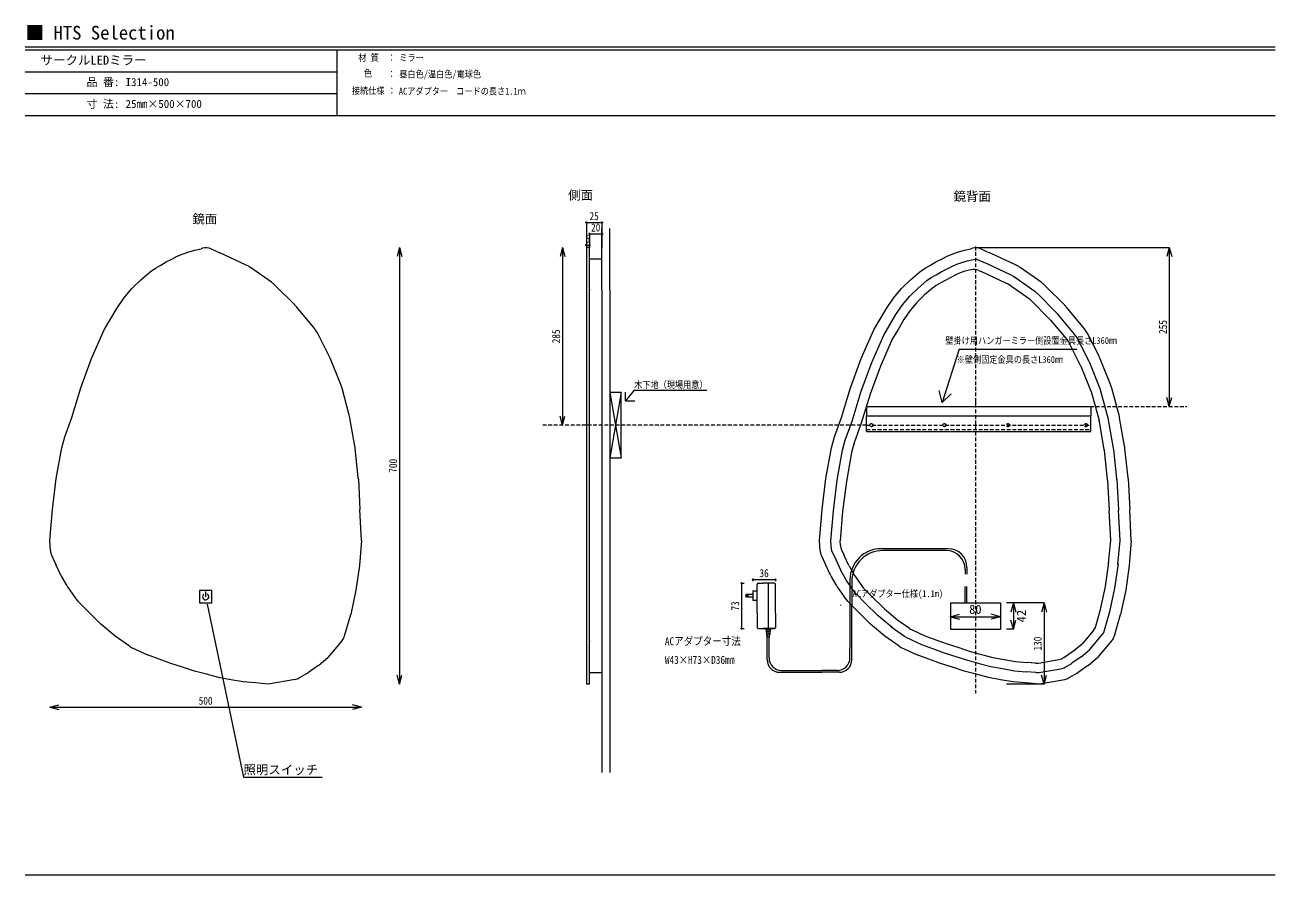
# Model space of a CAD drawing. Units: millimetres at full size, sheet at 1:5. Extents: x -1002 to 1002, y -687 to 676.
import ezdxf
from ezdxf.enums import TextEntityAlignment as Align

# ---------------------------------------------------------------- set-up
doc = ezdxf.new("R2010")
doc.units = ezdxf.units.MM
doc.header["$LTSCALE"] = 5
doc.header["$PDMODE"] = 32
doc.header["$PDSIZE"] = 2
doc.linetypes.add('DASHED1', pattern=[1.8, 1.2, -0.6])
doc.layers.add('F-0', color=7, linetype='Continuous', lineweight=15)
doc.styles.add('ＭＳ ゴシック', font='')
doc.styles.get('ＭＳ ゴシック').set_extended_font_data('MS Gothic')

msp = doc.modelspace()

# ---------------------------------------------------------------- linework, layer by layer
at = {"layer": 'F-0'}
for p, q in [((1002.034, 640.036), (-1002.086, 640.036)), ((1002.034, 635.036), (-1002.086, 635.036)), ((-502.086, 635.036), (-502.086, 530.036)), ((-502.086, 600.036), (-1002.086, 600.036)), ((-502.086, 565.036), (-1002.086, 565.036)), ((1002.034, 530.036), (-1002.086, 530.036)), ((-102.005, 359.006), (-102.005, 318.943)), ((-102.005, 359.006), (-77, 359.006)), ((-77, 359.006), (-77, 318.943)), ((-77, 251.038), (-77, 349.362)), ((-64.5, 251.038), (-64.5, 349.362)), ((-102.005, 322.844), (-102.005, 318.943)), ((-102.005, 322.844), (-97.005, 322.844)), ((-97.005, 340.649), (-97.005, 318.943)), ((-97.005, 340.649), (-77, 340.649)), ((-97.005, 322.844), (-97.005, 318.943)), ((-77, 340.649), (-77, 318.943)), ((-766.849, 300.326), (-757.939, 304.866)), ((-757.939, 304.866), (-748.734, 308.773)), ((-748.734, 308.773), (-739.337, 312.194)), ((-739.337, 312.194), (-729.678, 314.782)), ((-729.678, 314.782), (-719.897, 316.861)), ((-717.302, 317.616), (-719.897, 316.861)), ((-703.621, 316.702), (-689.695, 310.541)), ((-648.345, 291.259), (-689.695, 310.541)), ((-102.005, 319.038), (-102.005, -380.962)), ((-97.005, 318.943), (-102.005, 318.943)), ((-97.005, -380.962), (-97.005, 319.038)), ((467.246, 300.326), (476.156, 304.866)), ((476.156, 304.866), (485.361, 308.773)), ((485.361, 308.773), (494.758, 312.194)), ((494.758, 312.194), (504.418, 314.782)), ((504.418, 314.782), (514.199, 316.861)), ((516.794, 317.616), (514.199, 316.861)), ((521.681, 319.038), (832.525, 319.038)), ((530.474, 316.702), (544.4, 310.541)), ((-801.271, 280.05), (-793.08, 285.786)), ((-793.08, 285.786), (-784.42, 290.786)), ((-784.42, 290.786), (-775.759, 295.786)), ((-775.759, 295.786), (-766.849, 300.326)), ((-607.006, 263.24), (-640.797, 286.901)), ((-77, 300.292), (-97.005, 300.292)), ((432.824, 280.05), (441.016, 285.786)), ((441.016, 285.786), (449.676, 290.786)), ((449.676, 290.786), (458.336, 295.786)), ((458.336, 295.786), (467.246, 300.326)), ((515.034, 283.301), (512.124, 282.682)), ((518.591, 299.392), (521.823, 300.333)), ((523.191, 300.241), (537.117, 294.08)), ((527.285, 282.028), (531.048, 280.363)), ((627.09, 263.24), (593.299, 286.901)), ((-830.734, 253.053), (-816.592, 267.195)), ((-816.592, 267.195), (-801.271, 280.05)), ((403.361, 253.053), (417.503, 267.195)), ((417.503, 267.195), (432.824, 280.05)), ((571.805, 261.35), (531.048, 280.363)), ((616.766, 248.495), (582.975, 272.156)), ((-843.59, 237.732), (-830.734, 253.053)), ((-569.611, 226.919), (-600.329, 257.638)), ((-96, 251.038), (-97.005, 251.038)), ((-77, 251.038), (-77, -312.962)), ((-64.5, 251.038), (-64.5, -312.962)), ((390.505, 237.732), (403.361, 253.053)), ((608.162, 236.208), (574.371, 259.869)), ((651.757, 214.191), (621.039, 244.91)), ((664.485, 226.919), (633.766, 257.638)), ((-865.062, 204.028), (-855.062, 221.349)), ((-855.062, 221.349), (-843.59, 237.732)), ((-539.589, 191.437), (-566.664, 223.703)), ((369.034, 204.028), (379.034, 221.349)), ((379.034, 221.349), (390.505, 237.732)), ((641.058, 203.677), (610.432, 234.303)), ((694.506, 191.437), (667.432, 223.703)), ((-875.062, 186.708), (-865.062, 204.028)), ((359.034, 186.708), (369.034, 204.028)), ((642.237, 202.391), (669.227, 170.225)), ((680.717, 179.867), (653.643, 212.133)), ((-895.399, 141.03), (-875.062, 186.708)), ((-514.219, 144.468), (-533.341, 181.998)), ((338.697, 141.03), (359.034, 186.708)), ((719.876, 144.468), (700.754, 181.998)), ((690.414, 129.603), (671.351, 167.016)), ((703.838, 136.296), (684.716, 173.826)), ((-912.5, 94.046), (-895.399, 141.03)), ((-495.643, 98.999), (-512.41, 140.499)), ((321.596, 94.046), (338.697, 141.03)), ((495.77, 155.785), (684.523, 155.785)), ((738.452, 98.999), (721.685, 140.499)), ((707.786, 86.808), (691.137, 128.016)), ((721.763, 92.256), (704.996, 133.756)), ((-927.118, 46.23), (-912.5, 94.046)), ((-482.122, 49.976), (-493.706, 93.21)), ((-64.5, 86.538), (-46.5, -18.462)), ((-46.5, 86.538), (-64.5, -18.462)), ((-64.5, 86.538), (-64.5, -18.462)), ((-46.5, 86.538), (-64.5, 86.538)), ((-46.5, -18.462), (-46.5, 86.538)), ((-25.478, 90.025), (91.046, 90.025)), ((306.977, 46.23), (321.596, 94.046)), ((468.587, 70.217), (463.41, 89.536)), ((708.561, 84.492), (720.064, 41.562)), ((734.587, 45.318), (723.003, 88.551)), ((751.974, 49.976), (740.389, 93.21)), ((-39.337, 73.039), (-24.111, 73.039)), ((346.93, 64.038), (346.93, 49.038)), ((521.681, 75.581), (521.681, 67.651)), ((-938.406, 15.584), (-927.118, 46.23)), ((-473.178, 0.347), (-481.178, 45.718)), ((295.69, 15.584), (306.977, 46.23)), ((346.93, 24.038), (346.93, 49.038)), ((346.93, 49.038), (706.93, 49.038)), ((706.93, 24.038), (706.93, 49.038)), ((743.191, -2.779), (735.191, 42.592)), ((760.918, 0.347), (752.918, 45.718)), ((346.93, 24.038), (706.93, 24.038)), ((728.401, -5.28), (720.442, 39.858)), ((-943.281, -2.284), (-938.406, 15.584)), ((290.815, -2.284), (295.69, 15.584)), ((-951.963, -51.525), (-943.281, -2.284)), ((-467.785, -49.797), (-472.692, -3.109)), ((-64.5, -18.462), (-46.5, -18.462)), ((282.132, -51.525), (290.815, -2.284)), ((733.483, -53.168), (728.595, -6.663)), ((748.442, -51.991), (743.502, -4.991)), ((766.393, -50.578), (761.404, -3.109)), ((-958.057, -101.152), (-951.963, -51.525)), ((-467.579, -52.406), (-465.031, -101.03)), ((276.039, -101.152), (282.132, -51.525)), ((733.565, -54.212), (736.11, -102.757)), ((748.524, -53.035), (751.089, -101.972)), ((766.475, -51.622), (769.064, -101.03)), ((-962.414, -150.962), (-958.057, -101.152)), ((-462.414, -150.962), (-465.031, -101.03)), ((271.681, -150.962), (276.039, -101.152)), ((771.681, -150.962), (769.064, -101.03)), ((-961.278, -167.215), (-962.414, -150.962)), ((-462.414, -150.962), (-465.901, -190.81)), ((272.818, -167.215), (271.681, -150.962)), ((305.311, -158.812), (304.782, -151.251)), ((771.681, -150.962), (768.195, -190.81)), ((-959.453, -174.273), (-952.567, -189.039)), ((274.643, -174.273), (281.529, -189.039)), ((307.136, -165.869), (311.437, -175.093)), ((318.911, -191.122), (311.437, -175.093)), ((478.181, -163.928), (370.533, -163.928)), ((475.181, -166.928), (373.533, -166.928)), ((-944.484, -206.374), (-952.567, -189.039)), ((-465.901, -190.81), (-471.468, -230.42)), ((289.612, -206.374), (281.529, -189.039)), ((315.133, -214.73), (306.006, -198.922)), ((319.717, -192.669), (327.403, -205.982)), ((505.181, -196.928), (505.181, -204.813)), ((508.181, -193.928), (508.181, -204.813)), ((768.195, -190.81), (762.628, -230.42)), ((-934.551, -223.73), (-943.678, -207.922)), ((146.715, -219.144), (151.121, -219.144)), ((146.715, -219.144), (146.715, -292.144)), ((165.001, -213.417), (165.001, -216.126)), ((165.001, -213.417), (201.001, -213.417)), ((174.029, -219.144), (181.557, -219.144)), ((198.918, -219.144), (181.557, -219.144)), ((189.369, -219.144), (189.369, -269.144)), ((201.001, -213.417), (201.001, -216.126)), ((299.544, -223.73), (290.418, -207.922)), ((330.147, -236.185), (315.227, -214.877)), ((320.533, -213.928), (320.533, -250.965)), ((323.533, -216.928), (323.533, -253.965)), ((328.34, -207.453), (340.778, -225.216)), ((-918.694, -246.509), (-933.614, -225.201)), ((-722.414, -230.962), (-722.414, -250.962)), ((-702.414, -230.962), (-722.414, -230.962)), ((-712.414, -240.962), (-712.414, -232.73)), ((-702.414, -250.962), (-702.414, -230.962)), ((-471.468, -230.42), (-479.784, -269.546)), ((154.585, -236.94), (165.001, -236.94)), ((165.001, -231.505), (171.946, -231.505)), ((165.001, -231.505), (165.001, -246.783)), ((171.946, -267.061), (171.946, -221.228)), ((201.001, -267.061), (201.001, -221.228)), ((315.402, -246.509), (300.482, -225.201)), ((343.019, -227.887), (355.55, -240.418)), ((505.181, -250.962), (505.181, -224.813)), ((508.181, -250.962), (508.181, -224.813)), ((762.628, -230.42), (754.312, -269.546)), ((-916.453, -249.18), (-901.88, -263.753)), ((-722.414, -250.962), (-702.414, -250.962)), ((-709.949, -252.742), (-651.93, -529.991)), ((154.585, -241.349), (165.001, -241.349)), ((171.946, -246.783), (165.001, -246.783)), ((305.533, -253.965), (305.533, -254.965)), ((317.643, -249.18), (332.216, -263.753)), ((320.533, -250.965), (320.533, -323.327)), ((323.533, -253.965), (323.533, -254.965)), ((323.533, -323.327), (323.533, -254.965)), ((481.681, -250.962), (561.681, -250.962)), ((561.681, -250.962), (561.681, -292.962)), ((582.609, -250.962), (571.681, -250.962)), ((582.609, -250.962), (578.727, -265.451)), ((582.609, -250.962), (586.492, -265.451)), ((582.609, -250.962), (582.609, -292.962)), ((-880.667, -284.966), (-901.88, -263.753)), ((-489.638, -303.91), (-479.784, -269.546)), ((171.946, -267.061), (171.946, -290.061)), ((189.369, -269.144), (189.369, -292.144)), ((201.001, -267.061), (201.001, -290.061)), ((353.429, -284.966), (332.216, -263.753)), ((416.115, -291.765), (395.338, -277.218)), ((481.681, -272.939), (496.17, -269.057)), ((481.681, -272.939), (481.681, -272.897)), ((481.681, -272.939), (496.17, -276.821)), ((481.681, -272.939), (561.681, -272.939)), ((561.681, -272.939), (547.192, -269.057)), ((561.681, -272.939), (547.192, -276.821)), ((561.681, -272.939), (561.681, -272.897)), ((582.609, -292.962), (578.727, -278.473)), ((582.609, -292.962), (586.492, -278.473)), ((714.67, -288.072), (722.272, -261.558)), ((744.458, -303.91), (754.312, -269.546)), ((-857.685, -304.25), (-880.667, -284.966)), ((146.715, -292.144), (151.121, -292.144)), ((174.029, -292.144), (181.557, -292.144)), ((185.55, -292.144), (187.46, -305.845)), ((192.876, -294.387), (185.863, -294.387)), ((192.489, -297.165), (186.25, -297.165)), ((192.102, -299.942), (186.637, -299.942)), ((193.189, -292.144), (191.279, -305.845)), ((376.41, -304.25), (353.429, -284.966)), ((409.876, -305.708), (386.735, -289.505)), ((419.134, -293.508), (440.815, -303.618)), ((582.609, -292.962), (571.681, -292.962)), ((710.765, -295.415), (694.151, -315.215)), ((-834.544, -320.453), (-857.685, -304.25)), ((-493.542, -311.253), (-516.521, -338.638)), ((-96, -312.962), (-97.005, -312.962)), ((-77, -312.962), (-77, -522.963)), ((-64.5, -312.962), (-64.5, -522.963)), ((191.715, -302.72), (187.024, -302.72)), ((191.279, -305.845), (187.46, -305.845)), ((187.813, -322.063), (187.813, -305.845)), ((190.813, -319.063), (190.813, -305.845)), ((190.813, -339.063), (190.813, -319.063)), ((399.552, -320.453), (376.41, -304.25)), ((681.711, -325.653), (694.151, -315.215)), ((740.554, -311.253), (717.575, -338.638)), ((-831.525, -322.196), (-805.921, -334.135)), ((-787.128, -340.976), (-805.921, -334.135)), ((-531.173, -350.933), (-516.521, -338.638)), ((187.813, -342.063), (187.813, -322.063)), ((320.533, -339.063), (320.533, -323.327)), ((323.533, -342.063), (323.533, -323.327)), ((402.571, -322.196), (428.174, -334.135)), ((446.968, -340.976), (428.174, -334.135)), ((663.392, -338.42), (682.61, -324.963)), ((691.214, -337.25), (676.262, -347.72)), ((702.923, -350.933), (717.575, -338.638)), ((-768.334, -347.816), (-787.128, -340.976)), ((-749.313, -353.997), (-768.334, -347.816)), ((-730.292, -360.177), (-749.313, -353.997)), ((-710.973, -365.353), (-730.292, -360.177)), ((-532.557, -351.995), (-547.51, -362.465)), ((210.813, -359.063), (230.813, -359.063)), ((230.813, -359.063), (275.533, -359.063)), ((300.533, -359.063), (275.533, -359.063)), ((465.762, -347.816), (446.968, -340.976)), ((484.783, -353.997), (465.762, -347.816)), ((503.804, -360.177), (484.783, -353.997)), ((523.123, -365.353), (503.804, -360.177)), ((617.755, -347.492), (604.633, -346.344)), ((622.862, -347.284), (655.284, -341.752)), ((623.48, -362.395), (658.811, -356.367)), ((665.447, -353.973), (676.114, -347.814)), ((701.538, -351.995), (686.586, -362.465)), ((-691.654, -370.53), (-710.973, -365.353)), ((-671.958, -374.003), (-691.654, -370.53)), ((-652.262, -377.476), (-671.958, -374.003)), ((-632.338, -379.219), (-652.262, -377.476)), ((-612.414, -380.962), (-632.338, -379.219)), ((-569.078, -373.568), (-612.414, -380.962)), ((-548.981, -363.402), (-562.442, -371.174)), ((-77, -362.962), (-97.005, -362.962)), ((207.813, -362.063), (227.813, -362.063)), ((227.813, -362.063), (275.533, -362.063)), ((303.533, -362.063), (275.533, -362.063)), ((542.441, -370.53), (523.123, -365.353)), ((562.137, -374.003), (542.441, -370.53)), ((581.833, -377.476), (562.137, -374.003)), ((601.757, -379.219), (581.833, -377.476)), ((619.114, -380.737), (601.757, -379.219)), ((618.373, -362.604), (603.326, -361.287)), ((624.221, -380.528), (665.017, -373.568)), ((685.114, -363.402), (671.654, -371.174)), ((-97.005, -380.962), (-102.005, -380.962)), ((-651.93, -529.991), (-525.472, -529.991)), ((-1002.086, -687.064), (1002.034, -687.064))]:
    msp.add_line(p, q, dxfattribs=at)
at = {"layer": 'F-0', "color": 4, "lineweight": 9}
for p, q in [((-401.668, 319.038), (-405.55, 304.549)), ((-401.668, 319.038), (-401.668, -380.962)), ((-401.668, 319.038), (-397.786, 304.549)), ((-140.357, 319.038), (-144.239, 304.549)), ((-140.357, 319.038), (-140.357, 34.038)), ((-140.357, 319.038), (-136.474, 304.549)), ((832.525, 319.038), (828.642, 304.549)), ((832.525, 319.038), (832.525, 64.038)), ((832.525, 319.038), (836.407, 304.549)), ((832.525, 64.038), (828.642, 78.527)), ((832.525, 64.038), (836.407, 78.527)), ((-140.357, 34.038), (-144.239, 48.527)), ((-140.357, 34.038), (-136.474, 48.527)), ((631.749, -250.962), (571.681, -250.962)), ((631.749, -250.962), (627.866, -265.451)), ((631.749, -250.962), (631.749, -380.962)), ((631.749, -250.962), (635.631, -265.451)), ((-401.668, -380.962), (-405.55, -366.473)), ((-401.668, -380.962), (-397.786, -366.473)), ((631.749, -380.962), (627.866, -366.473)), ((631.749, -380.962), (635.631, -366.473)), ((631.749, -380.962), (571.681, -380.962)), ((-962.414, -417.93), (-947.926, -414.048)), ((-962.414, -417.93), (-462.414, -417.93)), ((-962.414, -417.93), (-947.926, -421.813)), ((-462.414, -417.93), (-476.903, -414.048)), ((-462.414, -417.93), (-476.903, -421.813))]:
    msp.add_line(p, q, dxfattribs=at)
at = {"layer": 'F-0', "linetype": 'DASHED1'}
for p, q in [((521.681, 320.31), (521.681, -395.332)), ((696.681, 64.038), (860.715, 64.038)), ((346.93, 34.038), (-174.884, 34.038)), ((346.93, 34.038), (706.93, 34.038)), ((346.93, 27.038), (706.93, 27.038))]:
    msp.add_line(p, q, dxfattribs=at)
at = {"layer": 'F-0'}
for points in [[(585.751, 291.259), (547.028, 309.315), (544.4, 310.541)], [(290.774, -165.96), (289.736, -151.119), (293.943, -103.034), (299.941, -54.186), (308.398, -6.224), (312.85, 10.094), (324.043, 40.484), (338.672, 88.332), (355.397, 134.283), (375.094, 178.525), (384.622, 195.028), (394.229, 211.668), (404.799, 226.763), (416.645, 240.88), (429.675, 253.911), (443.792, 265.756), (450.696, 270.591), (458.676, 275.198), (466.928, 279.962), (475.418, 284.288), (483.768, 288.543), (491.961, 292.02), (500.176, 295.01), (508.621, 297.273), (518.591, 299.392)], [(512.124, 282.682), (504.691, 280.691), (497.46, 278.059), (490.111, 274.94), (482.228, 270.923), (474.088, 266.775), (466.176, 262.207), (458.763, 257.928), (452.932, 253.845), (439.819, 242.841), (427.714, 230.737), (416.711, 217.623), (406.892, 203.601), (397.613, 187.528), (388.477, 171.705), (369.313, 128.661), (352.901, 83.571), (338.264, 35.695), (327.15, 5.519), (323.05, -9.507), (314.781, -56.404), (308.863, -104.602), (304.782, -151.251)], [(578.144, 274.945), (539.421, 293.002), (536.793, 294.227)], [(495.77, 155.785), (468.587, 70.217), (482.729, 84.359)], [(-25.478, 90.025), (-39.337, 73.039), (-39.337, 87.048)], [(346.93, 64.038), (706.93, 64.038), (706.93, 49.038)], [(735.321, -187.933), (738.606, -150.384), (736.11, -102.757)], [(750.263, -189.241), (753.64, -150.647), (751.089, -101.972)], [(290.956, -166.665), (297.842, -181.432), (305.926, -198.767)], [(722.272, -261.558), (730.11, -224.686), (735.516, -186.217)], [(750.37, -188.304), (744.891, -227.293), (736.836, -265.189), (727.155, -298.949)], [(387.98, -290.461), (365.601, -271.682), (344.944, -251.025), (330.371, -236.452)], [(355.55, -240.418), (375.745, -260.613), (397.622, -278.97)], [(481.681, -250.962), (481.681, -292.962), (561.681, -292.962)], [(181.557, -292.144), (198.918, -292.144), (181.557, -292.144)], [(691.352, -337.144), (704.798, -325.862), (726.765, -299.683)], [(410.178, -305.883), (435.069, -317.49), (453.124, -324.061), (471.623, -330.794), (490.345, -336.877), (508.918, -342.912), (527.781, -347.967), (546.341, -352.94), (565.263, -356.276), (584.185, -359.613), (603.326, -361.287)], [(440.815, -303.618), (458.255, -309.966), (476.507, -316.609), (494.98, -322.612), (513.18, -328.525), (531.664, -333.478), (549.59, -338.281), (567.868, -341.504), (586.145, -344.727), (604.633, -346.344)]]:
    msp.add_lwpolyline(points, dxfattribs=at)
at = {"layer": 'F-0', "linetype": 'DASHED1'}
for centre in [(354.93, 34.038), (471.93, 34.038), (573.93, 34.038), (698.93, 34.038)]:
    msp.add_circle(centre, 2.5, dxfattribs=at)
at = {"layer": 'F-0'}
msp.add_circle((155.952, -239.126), 1.044, dxfattribs=at)
for centre, radius, start, end in [((-711.713, 298.413), 20, 66.13299, 106.22574), ((522.382, 298.413), 20, 66.13299, 106.22574), ((-669.475, 245.943), 50, 55, 65), ((519.192, 263.738), 20, 66.13299, 102), ((522.382, 298.413), 2, 66.13299, 106.22574), ((522.382, 298.413), 2, 66.13299, 106.22574), ((564.62, 245.943), 50, 55, 65), ((-635.684, 222.283), 50, 45, 55), ((564.62, 245.943), 17, 55, 65), ((564.62, 245.943), 32, 55, 65), ((598.411, 222.283), 50, 45, 55), ((598.411, 222.283), 32, 45, 55), ((-604.966, 191.564), 50, 40, 45), ((598.411, 222.283), 17, 45, 55), ((629.13, 191.564), 50, 40, 45), ((626.916, 189.535), 20, 40, 45), ((629.13, 191.564), 32, 40, 45), ((-577.892, 159.298), 50, 27, 40), ((656.204, 159.298), 50, 27, 40), ((656.204, 159.298), 17, 27, 40), ((656.204, 159.298), 32, 27, 40), ((-558.77, 121.769), 50, 22, 27), ((675.326, 121.769), 50, 22, 27), ((672.594, 120.523), 20, 22, 27), ((675.326, 121.769), 32, 22, 27), ((-542.003, 80.269), 50, 15, 22), ((689.243, 79.315), 20, 15, 22), ((689.243, 79.315), 20, 15, 22), ((692.093, 80.269), 32, 15, 22), ((692.093, 80.269), 50, 15, 22), ((-530.418, 37.035), 50, 10, 15), ((700.746, 36.385), 20, 10, 15), ((703.677, 37.035), 32, 10, 15), ((703.677, 37.035), 50, 10, 15), ((-522.418, -8.336), 50, 6, 10), ((711.678, -8.336), 50, 6, 10), ((708.705, -8.753), 20, 6, 10), ((711.678, -8.336), 32, 6, 10), ((-517.511, -55.023), 50, 3, 6), ((713.593, -55.259), 20, 3, 6), ((728.552, -54.081), 20, 3, 6), ((746.502, -52.669), 20, 3, 6), ((325.262, -157.417), 20, 184, 205), ((-941.327, -165.82), 20, 184, 205), ((292.769, -165.82), 20, 184, 205), ((292.769, -165.82), 2, 184, 205), ((370.533, -213.928), 50, 90, 180), ((373.533, -216.928), 50, 90, 180), ((475.181, -196.928), 30, 0, 90), ((478.181, -193.928), 30, 0, 90), ((307.738, -197.922), 2, 205, 210), ((337.037, -182.669), 20, 205, 210), ((-926.357, -197.922), 20, 205, 210), ((174.029, -221.228), 2.083, 90, 180), ((198.918, -221.228), 2.083, 0, 90), ((307.738, -197.922), 20, 205, 210), ((316.865, -213.73), 2, 210, 215), ((316.865, -213.73), 2, 210, 215), ((344.723, -195.982), 20, 210, 215), ((-917.231, -213.73), 20, 210, 215), ((-917.231, -213.73), 20, 210, 215), ((-712.414, -240.962), 5, 123.57793, 58.54997), ((155.64, -239.144), 2.445, 115.5846, 244.4154), ((316.865, -213.73), 20, 210, 215), ((316.865, -213.73), 20, 210, 215), ((331.785, -235.038), 2, 215, 225), ((357.161, -213.745), 20, 215, 225), ((-902.311, -235.038), 20, 215, 225), ((331.785, -235.038), 20, 215, 225), ((174.029, -290.061), 2.083, 180, 270), ((198.918, -290.061), 2.083, 270, 0), ((427.586, -275.382), 20, 235, 245), ((695.444, -282.559), 20, 320, 344), ((725.233, -298.397), 2, 320, 344), ((-823.073, -304.07), 20, 235, 245), ((-823.073, -304.07), 20, 235, 245), ((-508.863, -298.397), 20, 320, 344), ((411.023, -304.07), 20, 235, 245), ((411.023, -304.07), 20, 235, 245), ((725.233, -298.397), 20, 320, 344), ((210.813, -339.063), 20, 180, 270), ((300.533, -339.063), 20, 270, 0), ((651.92, -322.037), 20, 279.68171, 305), ((690.067, -335.612), 2, 305, 310), ((-544.029, -335.612), 20, 305, 310), ((207.813, -342.063), 20, 180, 270), ((303.533, -342.063), 20, 270, 0), ((619.499, -327.568), 20, 265, 279.68171), ((655.447, -336.652), 20, 279.68171, 300), ((675.114, -346.082), 2, 300, 305), ((690.067, -335.612), 20, 305, 310), ((-572.442, -353.853), 20, 279.68171, 300), ((-558.981, -346.082), 20, 300, 305), ((-553.603, -354.524), 10, 300, 305), ((620.116, -342.68), 20, 265, 279.68171), ((620.858, -360.813), 20, 265, 279.68171), ((661.654, -353.853), 20, 279.68171, 300), ((675.114, -346.082), 20, 300, 305), ((680.493, -354.524), 10, 300, 305)]:
    msp.add_arc(centre, radius, start, end, dxfattribs=at)
for p in [(-102.005, 359.006), (-97.005, 340.649), (-77, 359.006), (-77, 340.649), (-102.005, 322.844), (-97.005, 322.844), (146.715, -219.144), (165.001, -213.417), (201.001, -213.417), (146.715, -292.144)]:
    msp.add_point(p, dxfattribs=at)

# ---------------------------------------------------------------- texts
at = {"layer": 'F-0', "style": 'ＭＳ ゴシック'}
for s, height, p in [('■ HTS Selection', 21.99, (-1001.367, 645.583)), ('サークルLEDミラー', 14.66, (-977.086, 607.536)), ('品 番:', 12.83, (-903.336, 573.786)), ('I314-500', 12.83, (-840.774, 573.786)), ('寸 法:', 12.83, (-903.336, 538.786)), ('25㎜×500×700', 12.83, (-840.774, 538.786)), ('側面', 14.66, (-131.335, 391.25)), ('鏡背面', 14.66, (486.534, 389.256)), ('鏡面', 14.66, (-733.717, 352.976)), ('80', 14.66, (511.681, -272.939)), ('照明スイッチ', 14.66, (-651.93, -529.991))]:
    msp.add_text(s, height=height, dxfattribs=at).set_placement(p, align=Align.BOTTOM_LEFT)
at = {"layer": 'F-0', "style": 'ＭＳ ゴシック', "width": 0.85}
for s, height, p in [('材 質', 11, (-467.711, 614.411)), ('：', 11, (-420.836, 614.411)), ('ミラー', 11, (-402.086, 614.411)), ('色', 11, (-458.638, 589.298)), ('：', 11, (-420.836, 588.161)), ('昼白色/温白色/電球色', 11, (-401.998, 588.071)), ('接続仕様', 11, (-478.028, 561.479)), ('：', 11, (-420.504, 561.318)), ('ACアダプター\u3000コードの長さ1.1ｍ', 11, (-402.661, 560.657)), ('25', 12.83, (-97.002, 359.006)), ('20', 12.83, (-94.502, 340.649)), ('5', 12.83, (-103.255, 322.844)), ('壁掛け用ハンガーミラー側設置金具長さL360㎜', 11, (473.527, 160.865)), ('※壁側固定金具の長さL360㎜', 11, (491.616, 130.443)), ('木下地（現場用意）', 11, (-25.478, 90.025)), ('36', 12.83, (175.501, -213.417)), ('ACアダプター仕様(1.1m)', 11, (324.803, -244.89)), ('ACアダプター寸法', 12.83, (23.848, -322.5)), ('W43×H73×D36㎜', 12.83, (23.848, -352.5)), ('500', 12.83, (-723.664, -417.93))]:
    msp.add_text(s, height=height, dxfattribs=at).set_placement(p, align=Align.BOTTOM_LEFT)
for s, p in [('255', (832.525, 180.288)), ('285', (-140.357, 165.288)), ('700', (-401.668, -42.212)), ('73', (146.715, -263.144)), ('130', (631.749, -327.212))]:
    msp.add_text(s, height=12.83, rotation=90, dxfattribs=at).set_placement(p, align=Align.BOTTOM_LEFT)
at = {"layer": 'F-0', "style": 'ＭＳ ゴシック'}
msp.add_text('42', height=14.66, rotation=90, dxfattribs=at).set_placement((607.086, -281.988), align=Align.BOTTOM_LEFT)

doc.saveas('drawing.dxf')
